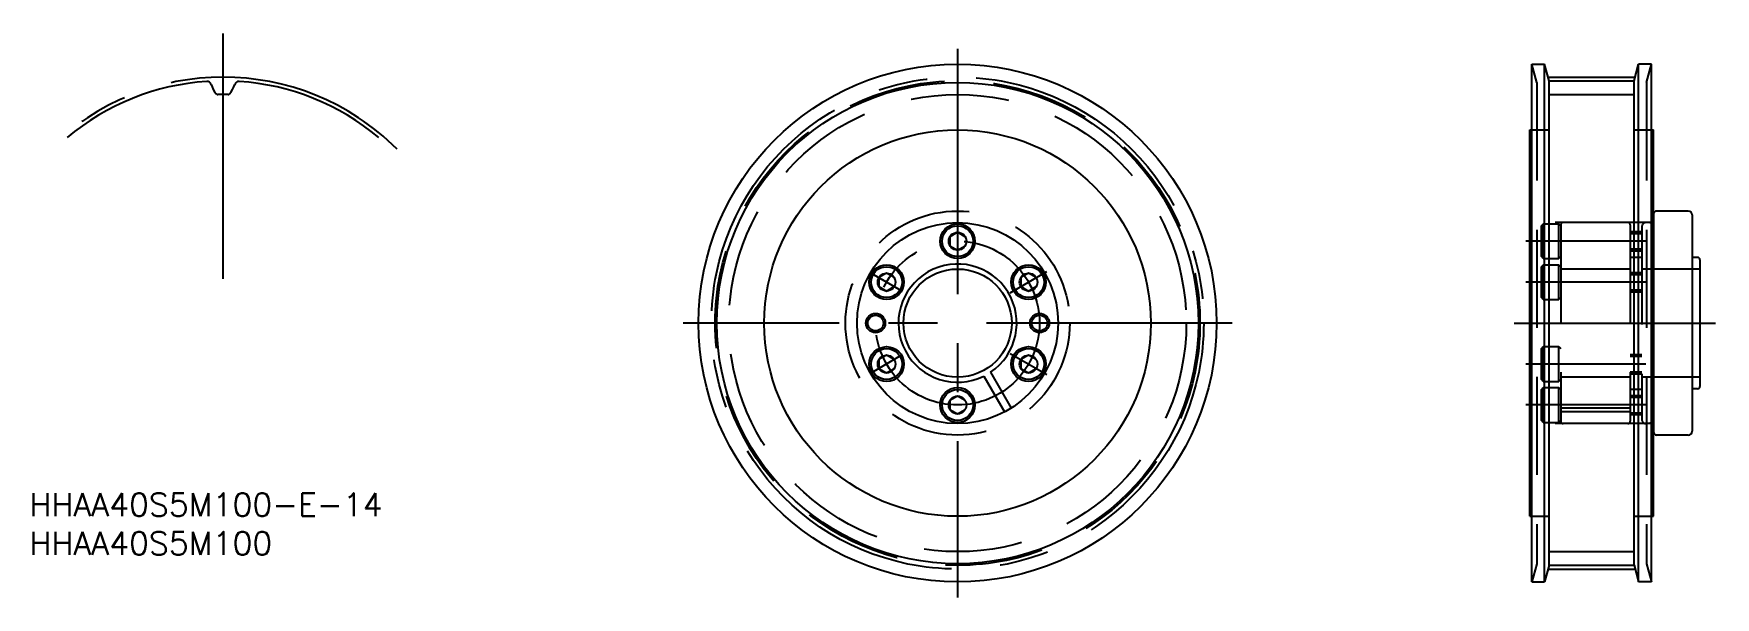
# Model space of a CAD drawing. Extents: x -119 to 98, y -36 to 37.
import ezdxf

# ---------------------------------------------------------------- set-up
doc = ezdxf.new("R2010")
doc.units = 0
doc.linetypes.add('CENTER', pattern=[50.8, 31.75, -6.35, 6.35, -6.35])
doc.linetypes.add('DASHED', pattern=[19.05, 12.7, -6.35])
doc.layers.get('0').update_dxf_attribs({"linetype": 'CONTINUOUS'})
doc.layers.add('CENTER', color=1, linetype='CENTER')
doc.styles.get("Standard").update_dxf_attribs({"font": 'txt.shx', "height": 3, "bigfont": 'bigfont.shx'})

# ---------------------------------------------------------------- blocks, each defined once
blk = doc.blocks.new('*U20')
at = {"color": 7, "linetype": 'CONTINUOUS'}
blk.add_text('HHAA40S5M100', height=3, dxfattribs=at).set_placement((-120, -30))
blk = doc.blocks.new('*U21')
at = {"color": 7, "linetype": 'CONTINUOUS'}
blk.add_text('HHAA40S5M100-E-14', height=3, dxfattribs=at).set_placement((-120, -25))

msp = doc.modelspace()

# ---------------------------------------------------------------- linework, layer by layer
at = {"color": 7, "linetype": 'CONTINUOUS'}
for p, q in [((74.27, 33.5), (75.92, 33.5)), ((74.27, -33.5), (74.27, 33.5)), ((76.5, 31.35), (75.92, 33.5)), ((75.92, -33.5), (75.92, 33.5)), ((87.5, 31.35), (88.08, 33.5)), ((89.73, 33.5), (88.08, 33.5)), ((88.08, -33.5), (88.08, 33.5)), ((89.73, -33.5), (89.73, 33.5)), ((76.5, -31.35), (76.5, 31.35)), ((76.5, 31.35), (87.5, 31.35)), ((87.5, -31.35), (87.5, 31.35)), ((74, -25), (74, 25)), ((74, 25), (74.27, 25)), ((89.73, 25), (90, 25)), ((90, -25), (90, 25)), ((90, 14.1), (90, -14.1)), ((94.5, 14.5), (90.4, 14.5)), ((95, 14), (95, -14)), ((0, 11.75), (-1, 11.18)), ((-1, 11.18), (-1, 10.02)), ((1, 11.18), (0, 11.75)), ((-1, 10.02), (0, 9.45)), ((0, 9.45), (1, 10.02)), ((95.7, 8.5), (95, 8.5)), ((96, 8.2), (96, -8.2)), ((-9.18, 6.45), (-10.18, 5.88)), ((-10.18, 5.88), (-10.18, 4.72)), ((-10.18, 4.72), (-9.18, 4.15)), ((-8.18, 5.88), (-9.18, 6.45)), ((-9.18, 4.15), (-8.18, 4.72)), ((9.18, 6.45), (8.18, 5.88)), ((8.18, 5.88), (8.18, 4.72)), ((8.18, 4.72), (9.18, 4.15)), ((10.18, 5.88), (9.18, 6.45)), ((9.18, 4.15), (10.18, 4.72)), ((-9.18, -4.15), (-10.18, -4.72)), ((-8.18, -4.72), (-9.18, -4.15)), ((9.18, -4.15), (8.18, -4.72)), ((10.18, -4.72), (9.18, -4.15)), ((-10.18, -4.72), (-10.18, -5.88)), ((-10.18, -5.88), (-9.18, -6.45)), ((-9.18, -6.45), (-8.18, -5.88)), ((4.25, -6.36), (6.93, -11)), ((8.18, -4.72), (8.18, -5.88)), ((8.18, -5.88), (9.18, -6.45)), ((9.18, -6.45), (10.18, -5.88)), ((3.38, -6.86), (6.06, -11.5)), ((95.7, -8.5), (95, -8.5)), ((0, -9.45), (-1, -10.02)), ((-1, -10.02), (-1, -11.18)), ((1, -10.02), (0, -9.45)), ((-1, -11.18), (0, -11.75)), ((0, -11.75), (1, -11.18)), ((94.5, -14.5), (90.4, -14.5)), ((74, -25), (74.27, -25)), ((89.73, -25), (90, -25)), ((76.5, -31.35), (75.92, -33.5)), ((76.5, -31.35), (87.5, -31.35)), ((87.5, -31.35), (88.08, -33.5)), ((74.27, -33.5), (75.92, -33.5)), ((89.73, -33.5), (88.08, -33.5))]:
    msp.add_line(p, q, dxfattribs=at)
at = {"color": 3, "linetype": 'DASHED'}
for p, q in [((74.9, 31.14), (74.27, 33.5)), ((89.1, 31.14), (89.73, 33.5)), ((74.9, 31.14), (74.9, -31.14)), ((89.1, 31.14), (89.1, -31.14)), ((76.5, 29.58), (87.5, 29.58)), ((74.27, 25), (76.5, 25)), ((87.5, 25), (89.73, 25)), ((90, 13), (74, 13)), ((75.5, 12.6), (75.75, 12.85)), ((75.5, 8.6), (75.5, 12.6)), ((75.75, 12.85), (77.75, 12.85)), ((75.75, 12.85), (75.75, 8.35)), ((77.75, 12.85), (78, 12.6)), ((77.75, 8.35), (77.75, 12.85)), ((78, 12.7), (78, -12.7)), ((87, 12.7), (87, -12.7)), ((87, 11.85), (88.5, 11.85)), ((87, 11.61), (88.5, 11.61)), ((88.5, 12.5), (88.5, -12.5)), ((89.39, 13), (89, 13)), ((89.69, 12.92), (89.39, 13)), ((87, 9.59), (88.5, 9.59)), ((87, 9.35), (88.5, 9.35)), ((75.75, 8.35), (75.5, 8.6)), ((75.5, 7.3), (75.75, 7.55)), ((75.5, 3.3), (75.5, 7.3)), ((75.75, 8.35), (77.75, 8.35)), ((75.75, 7.55), (77.75, 7.55)), ((75.75, 7.55), (75.75, 3.05)), ((78, 8.6), (77.75, 8.35)), ((77.75, 7.55), (78, 7.3)), ((77.75, 3.05), (77.75, 7.55)), ((87, 7), (78, 7)), ((87, 8.55), (88.5, 8.55)), ((87, 6.55), (88.5, 6.55)), ((96, 7), (88.5, 7)), ((87, 6.31), (88.5, 6.31)), ((75.75, 3.05), (75.5, 3.3)), ((75.75, 3.05), (77.75, 3.05)), ((78, 3.3), (77.75, 3.05)), ((87, 4.29), (88.5, 4.29)), ((87, 4.05), (88.5, 4.05)), ((75.5, -3.3), (75.75, -3.05)), ((75.5, -7.3), (75.5, -3.3)), ((75.75, -3.05), (77.75, -3.05)), ((75.75, -3.05), (75.75, -7.55)), ((77.75, -3.05), (78, -3.3)), ((77.75, -7.55), (77.75, -3.05)), ((87, -4.05), (88.5, -4.05)), ((87, -4.29), (88.5, -4.29)), ((87, -6.31), (88.5, -6.31)), ((75.75, -7.55), (75.5, -7.3)), ((75.5, -8.6), (75.75, -8.35)), ((75.5, -12.6), (75.5, -8.6)), ((75.75, -7.55), (77.75, -7.55)), ((75.75, -8.35), (77.75, -8.35)), ((75.75, -8.35), (75.75, -12.85)), ((78, -7.3), (77.75, -7.55)), ((77.75, -8.35), (78, -8.6)), ((77.75, -12.85), (77.75, -8.35)), ((87, -7), (78, -7)), ((87, -6.55), (88.5, -6.55)), ((87, -8.55), (88.5, -8.55)), ((96, -7), (88.5, -7)), ((87, -9.35), (88.5, -9.35)), ((87, -9.59), (88.5, -9.59)), ((90, -13), (74, -13)), ((75.75, -12.85), (75.5, -12.6)), ((75.75, -12.85), (77.75, -12.85)), ((78, -12.6), (77.75, -12.85)), ((87, -11), (78, -11)), ((87, -11.5), (78, -11.5)), ((87, -11.61), (88.5, -11.61)), ((87, -11.85), (88.5, -11.85)), ((89.39, -13), (89, -13)), ((89.69, -12.92), (89.39, -13)), ((74.27, -25), (76.5, -25)), ((87.5, -25), (89.73, -25)), ((76.5, -29.58), (87.5, -29.58)), ((74.9, -31.14), (74.27, -33.5)), ((89.1, -31.14), (89.73, -33.5))]:
    msp.add_line(p, q, dxfattribs=at)
at = {"color": 7, "linetype": 'CONTINUOUS'}
for centre, radius in [((0, 0), 33.5), ((0, 0), 31.14), ((0, 0), 25), ((0, 0), 13), ((0, 10.6), 2.25), ((0, 10.6), 2), ((0, 10.6), 1.15), ((-9.18, 5.3), 2.25), ((-9.18, 5.3), 2), ((0, 0), 7), ((9.18, 5.3), 2.25), ((9.18, 5.3), 2), ((-9.18, 5.3), 1.15), ((9.18, 5.3), 1.15), ((-10.6, 0), 1.01), ((10.6, 0), 1.01), ((-9.18, -5.3), 2.25), ((-9.18, -5.3), 2), ((-9.18, -5.3), 1.15), ((9.18, -5.3), 2.25), ((9.18, -5.3), 2), ((9.18, -5.3), 1.15), ((0, -10.6), 2.25), ((0, -10.6), 2), ((0, -10.6), 1.15)]:
    msp.add_circle(centre, radius, dxfattribs=at)
at = {"color": 3, "linetype": 'DASHED'}
for radius in [31.35, 29.58, 14.5]:
    msp.add_circle((0, 0), radius, dxfattribs=at)
at = {"color": 3, "linetype": 'CONTINUOUS'}
for centre in [(-10.6, 0), (10.6, 0)]:
    msp.add_circle(centre, 1.25, dxfattribs=at)
at = {"color": 7, "linetype": 'CONTINUOUS'}
for centre, radius, start, end in [((-95, 0), 31.35, 93.8184, 130), ((-97.05, 30.73), 0.55, 16.0398, 93.8184), ((-93.38, 31.79), 3.27, 196.0398, 220.538), ((-96.63, 31.79), 3.27, 319.462, 343.9602), ((-92.95, 30.73), 0.55, 86.1816, 163.9602), ((-95, 0), 31.35, 50, 86.1816), ((-95.67, 29.82), 0.25, 220.538, 271.2945), ((-95, 0), 29.58, 90, 91.2945), ((-95, 0), 29.58, 88.7055, 90), ((-94.33, 29.82), 0.25, 268.7055, 319.462), ((90.4, 14.1), 0.4, 90, 180), ((94.5, 14), 0.5, 0, 90), ((0, 0), 7.65, 303.7475, 296.2525), ((95.7, 8.2), 0.3, 0, 90), ((95.7, -8.2), 0.3, 270, 0), ((90.4, -14.1), 0.4, 180, 270), ((94.5, -14), 0.5, 270, 0)]:
    msp.add_arc(centre, radius, start, end, dxfattribs=at)
at = {"color": 3, "linetype": 'DASHED'}
for centre, radius, start, end in [((78.3, 12.7), 0.3, 90, 180), ((86.7, 12.7), 0.3, 0, 90), ((89, 12.5), 0.5, 90, 180), ((89.77, 13.23), 0.32, 255, 315.7191), ((78.3, -12.7), 0.3, 180, 270), ((86.7, -12.7), 0.3, 270, 0), ((89, -12.5), 0.5, 180, 270), ((89.77, -13.23), 0.32, 44.2809, 105)]:
    msp.add_arc(centre, radius, start, end, dxfattribs=at)
at = {"layer": 'CENTER', "color": 1, "linetype": 'CENTER'}
for p, q in [((-95, 37.47), (-95, 0)), ((0, 35.5), (0, -35.5)), ((76.5, 31.83), (87.5, 31.83)), ((89, 10.6), (73.5, 10.6)), ((6.8, 3.93), (11.56, 6.68)), ((-7.23, 4.18), (-11.13, 6.43)), ((89, 5.3), (73.5, 5.3)), ((35.5, 0), (-35.5, 0)), ((72, 0), (98, 0)), ((-7.23, -4.17), (-11.13, -6.42)), ((6.8, -3.92), (11.56, -6.67)), ((89, -5.3), (73.5, -5.3)), ((89, -10.6), (73.5, -10.6)), ((76.5, -31.83), (87.5, -31.83))]:
    msp.add_line(p, q, dxfattribs=at)
for radius in [31.83, 10.6]:
    msp.add_circle((0, 0), radius, dxfattribs=at)
msp.add_arc((-95, 0), 31.83, 45, 135, dxfattribs=at)

# ---------------------------------------------------------------- block references
at = {"color": 7, "linetype": 'CONTINUOUS'}
for name in ['*U21', '*U20']:
    msp.add_blockref(name, (0, 0), dxfattribs=at)

doc.saveas('drawing.dxf')
